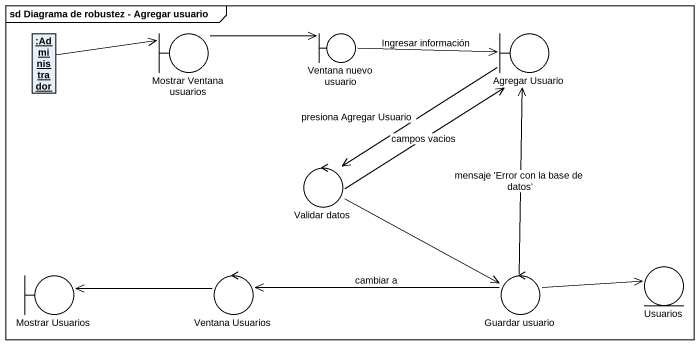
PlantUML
@startuml
mainframe sd Diagrama de robustez - Agregar usuario
allowmixing
hide circle
hide empty members
object ":Administrador" as Administrador
boundary "Mostrar Ventana usuarios" as Mostrar_Ventana_usuarios
boundary "Ventana nuevo usuario" as Ventana_nuevo_usuario
boundary "Agregar Usuario" as Agregar_Usuario
control "Validar datos" as Validar_datos
boundary "Mostrar Usuarios" as Mostrar_Usuarios
control "Ventana Usuarios" as Ventana_Usuarios
control "Guardar usuario" as Guardar_usuario
entity Usuarios
Administrador -right-> Mostrar_Ventana_usuarios
Mostrar_Ventana_usuarios -right-> Ventana_nuevo_usuario
Ventana_nuevo_usuario -right-> Agregar_Usuario : Ingresar información
Agregar_Usuario --> Validar_datos : presiona Agregar Usuario
Validar_datos -up-> Agregar_Usuario : campos vacios
Validar_datos -right-> Guardar_usuario
Ventana_Usuarios -left-> Mostrar_Usuarios
Guardar_usuario -up-> Agregar_Usuario : mensaje 'Error con la base de datos'
Guardar_usuario -left-> Ventana_Usuarios : cambiar a
Guardar_usuario -right-> Usuarios
@enduml
